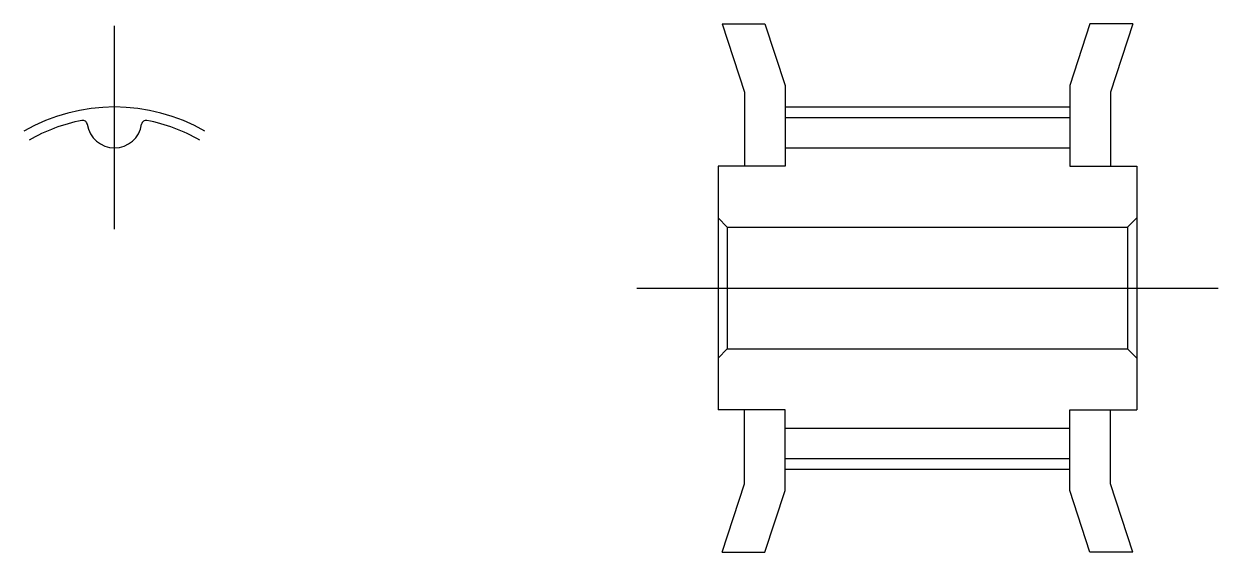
# Model space of a CAD drawing. Extents: x -6.7 to 34.8, y -40.7 to 6.5.
# Drawn here: x -2.23 to 27.15, y -6.5 to 6.5 of the extents above; entities outside this region: 2.
import ezdxf

# ---------------------------------------------------------------- set-up
doc = ezdxf.new("R2010")
doc.units = 0
doc.linetypes.add('CENTER', pattern=[50.8, 31.75, -6.35, 6.35, -6.35])
doc.layers.get('0').update_dxf_attribs({"linetype": 'CONTINUOUS'})
doc.layers.add('CENTER', color=1, linetype='CONTINUOUS')
doc.styles.get("Standard").update_dxf_attribs({"font": 'txt.shx', "height": 3, "bigfont": 'bigfont.shx'})

# ---------------------------------------------------------------- blocks, each defined once
blk = doc.blocks.new('*U2')
at = {"color": 7, "linetype": 'CONTINUOUS'}
blk.add_text('GPA14GT2060', height=3, dxfattribs=at).set_placement((-7.129, -40.695))
blk = doc.blocks.new('*U3')
at = {"color": 7, "linetype": 'CONTINUOUS'}
blk.add_text('GPA14GT2060-A-H3', height=3, dxfattribs=at).set_placement((-7.129, -35.695))

msp = doc.modelspace()

# ---------------------------------------------------------------- linework, layer by layer
at = {"color": 7, "linetype": 'CONTINUOUS'}
for p, q in [((14.95, 6.5), (16.002, 6.5)), ((14.95, 6.5), (15.5, 4.82)), ((16.002, 6.5), (16.5, 4.98)), ((23.998, 6.5), (23.5, 4.98)), ((25.05, 6.5), (23.998, 6.5)), ((25.05, 6.5), (24.5, 4.82)), ((15.5, 4.82), (15.5, 3)), ((16.5, 4.98), (16.5, 3)), ((23.5, 4.98), (23.5, 3)), ((24.5, 4.82), (24.5, 3)), ((16.5, 4.2), (23.5, 4.2)), ((16.5, 3.45), (23.5, 3.45)), ((14.85, 3), (14.85, -3)), ((16.5, 3), (14.85, 3)), ((23.5, 3), (25.15, 3)), ((25.15, 3), (25.15, -3)), ((14.85, 1.725), (15.075, 1.5)), ((15.075, 1.5), (24.925, 1.5)), ((15.075, 1.5), (15.075, -1.5)), ((25.15, 1.725), (24.925, 1.5)), ((24.925, 1.5), (24.925, -1.5)), ((14.85, -1.725), (15.075, -1.5)), ((15.075, -1.5), (24.925, -1.5)), ((25.15, -1.725), (24.925, -1.5)), ((16.5, -3), (14.85, -3)), ((15.5, -4.82), (15.5, -3)), ((16.5, -4.98), (16.5, -3)), ((23.5, -3), (25.15, -3)), ((23.5, -4.98), (23.5, -3)), ((24.5, -4.82), (24.5, -3)), ((16.5, -3.45), (23.5, -3.45)), ((16.5, -4.2), (23.5, -4.2)), ((14.95, -6.5), (15.5, -4.82)), ((16.002, -6.5), (16.5, -4.98)), ((23.998, -6.5), (23.5, -4.98)), ((25.05, -6.5), (24.5, -4.82)), ((14.95, -6.5), (16.002, -6.5)), ((25.05, -6.5), (23.998, -6.5))]:
    msp.add_line(p, q, dxfattribs=at)
for centre, radius, start, end in [((0, 0), 4.2, 100.9927, 120), ((-0.779, 4.013), 0.112, 8.2132, 100.9927), ((0.779, 4.013), 0.113, 79.0073, 171.7868), ((0, 0), 4.2, 60, 79.0073), ((0, 4.125), 0.675, 188.2132, 351.7868)]:
    msp.add_arc(centre, radius, start, end, dxfattribs=at)
at = {"layer": 'CENTER', "color": 1, "linetype": 'CENTER'}
for p, q in [((0, 1.45), (0, 6.455)), ((16.5, 4.455), (23.5, 4.455)), ((12.85, 0), (27.15, 0)), ((16.5, -4.455), (23.5, -4.455))]:
    msp.add_line(p, q, dxfattribs=at)
msp.add_arc((0, 0), 4.455, 60, 120, dxfattribs=at)

# ---------------------------------------------------------------- block references
at = {"color": 7, "linetype": 'CONTINUOUS'}
for name in ['*U3', '*U2']:
    msp.add_blockref(name, (0, 0), dxfattribs=at)

doc.saveas('drawing.dxf')
